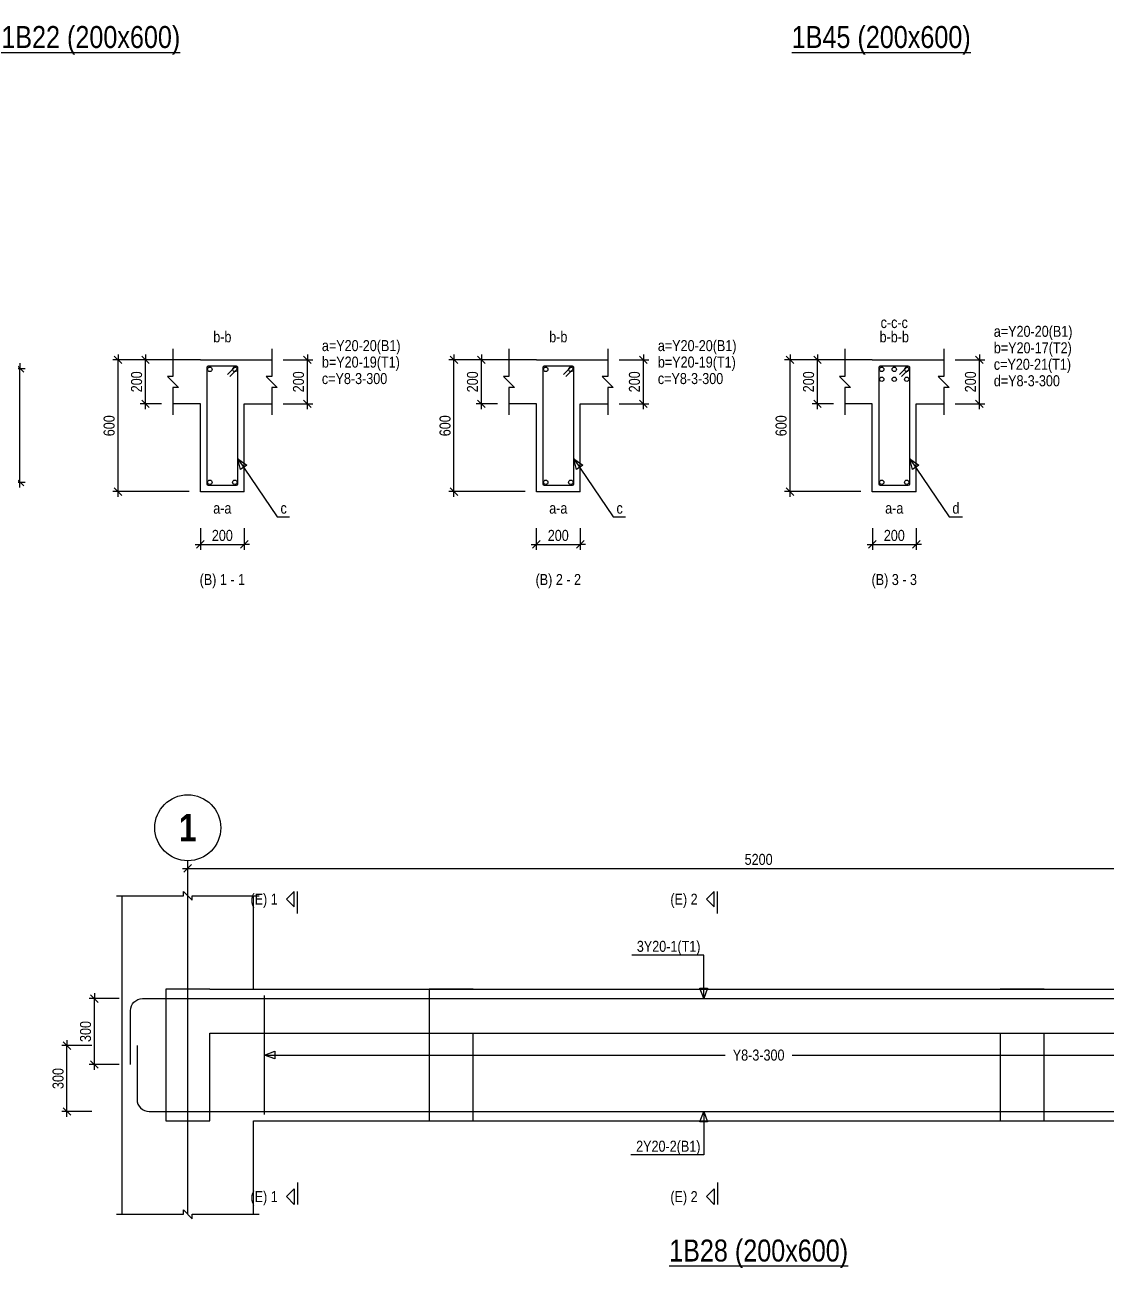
# Model space of a CAD drawing. Extents: x 0 to 206258, y -403073 to 0.
# Drawn here: x 51943 to 61802, y -302584 to -291264 of the extents above; entities that cross this region are included whole.
import ezdxf
from ezdxf.enums import TextEntityAlignment as Align
from ezdxf.lldxf.tags import DXFTag

# ---------------------------------------------------------------- set-up
doc = ezdxf.new("R2010")
doc.units = 0
doc.header["$LTSCALE"] = 1000
for name, color, linetype in [('Axis Circle(Dir 2)', 150, 'Continuous'), ('Axis Label(Dir 1)', 7, 'Continuous'), ('Axis Line(Dir 2)', 150, 'CENTER2'), ('Break Line', 5, 'Continuous'), ('Dimension Line', 5, 'Continuous'), ('Front Elevation Line', 40, 'Continuous'), ('Leader Line', 5, 'Continuous'), ('Link Line', 3, 'Continuous'), ('Rebar Label', 6, 'Continuous'), ('Rebar Line', 7, 'Continuous'), ('Section Label', 1, 'Continuous'), ('Section Line', 1, 'Continuous'), ('Top Rebar Label', 6, 'Continuous'), ('Top Rebar Line', 7, 'Continuous')]:
    doc.layers.add(name, color=color, linetype=linetype)
for name, color, linetype, true_color in [('Back Elevation Line', 191, 'HIDDEN2', 0xd4aaff), ('Beam Label(D)', 94, 'Continuous', 0x008100), ('Beam Line(D)', 112, 'Continuous', 0x00bd5e), ('Link Label', 94, 'Continuous', 0x008100)]:
    doc.layers.add(name, color=color, linetype=linetype, true_color=true_color)
doc.styles.add('Axis Label(Dir 1)', font='ARIALNB.TTF', dxfattribs={"height": 250})
doc.styles.add('Beam Label(D)', font='ARIALN.TTF', dxfattribs={"height": 200})
doc.styles.add('Dimension Text', font='ARIALN.TTF', dxfattribs={"height": 100})
doc.styles.add('Link Label', font='ARIALN.TTF', dxfattribs={"height": 100})
doc.styles.add('Rebar Label', font='ARIALN.TTF', dxfattribs={"height": 100})
doc.styles.add('Section Label', font='ARIALN.TTF', dxfattribs={"height": 100})
doc.styles.add('Top Rebar Label', font='ARIALN.TTF', dxfattribs={"height": 100})
tags = doc.linetypes.add('CENTER2', pattern=[1.125, 0.75, -0.125, 0.125, -0.125]).pattern_tags.tags
tags[10:11] = [DXFTag(74, 4), DXFTag(75, 0), DXFTag(340, '0'), DXFTag(46, 0.0), DXFTag(50, 0.0), DXFTag(44, 0.0), DXFTag(45, 0.0)]
tags[8:9] = [DXFTag(74, 4), DXFTag(75, 0), DXFTag(340, '0'), DXFTag(46, 0.0), DXFTag(50, 0.0), DXFTag(44, 0.0), DXFTag(45, 0.0)]
tags[6:7] = [DXFTag(74, 4), DXFTag(75, 0), DXFTag(340, '0'), DXFTag(46, 0.0), DXFTag(50, 0.0), DXFTag(44, 0.0), DXFTag(45, 0.0)]
tags[4:5] = [DXFTag(74, 4), DXFTag(75, 0), DXFTag(340, '0'), DXFTag(46, 0.0), DXFTag(50, 0.0), DXFTag(44, 0.0), DXFTag(45, 0.0)]
tags = doc.linetypes.add('HIDDEN2', pattern=[0.1875, 0.125, -0.0625]).pattern_tags.tags
tags[6:7] = [DXFTag(74, 4), DXFTag(75, 0), DXFTag(340, '0'), DXFTag(46, 0.0), DXFTag(50, 0.0), DXFTag(44, 0.0), DXFTag(45, 0.0)]
tags[4:5] = [DXFTag(74, 4), DXFTag(75, 0), DXFTag(340, '0'), DXFTag(46, 0.0), DXFTag(50, 0.0), DXFTag(44, 0.0), DXFTag(45, 0.0)]
doc.dimstyles.new('BEAM', dxfattribs={"dimtxt": 100, "dimasz": 30, "dimexe": 48.3, "dimexo": 103.5, "dimgap": 30, "dimtad": 1, "dimtoh": 1, "dimdec": 1, "dimlfac": 0.5, "dimdsep": 46, "dimtxsty": 'Dimension Text', "dimblk": 'PCDIM_TICK', "dimcen": 0.09, "dimclrd": 5, "dimclre": 5, "dimclrt": 5, "dimadec": 1, "dimazin": 0, "dimtp": 1, "dimtm": 1, "dimtfac": 1, "dimtdec": 4, "dimtofl": 0, "dimtmove": 0, "dimatfit": 3, "dimfxl": 1, "dimtolj": 1, "dimtzin": 0, "dimarcsym": 0})

# ---------------------------------------------------------------- blocks, each defined once
blk = doc.blocks.new('PCDIM_TICK')
at = {"layer": 'Dimension Line', "color": 0, "transparency": 33554687}
for p, q in [((1.15, 1.15), (-1.15, -1.15)), ((1.61, 0), (0, 0))]:
    blk.add_line(p, q, dxfattribs=at)
blk = doc.blocks.new('*U3646')
at = {"layer": 'Dimension Line', "color": 5, "true_color": 0x0000ff, "transparency": 16777216}
for p, q in [((54296, -294314), (54565, -294314)), ((54517, -294714), (54517, -294314)), ((54296, -294714), (54565, -294714))]:
    blk.add_line(p, q, dxfattribs=at)
at = {"layer": 'Dimension Line', "color": 5, "true_color": 0x0000ff, "transparency": 16777216, "xscale": 30, "yscale": 30}
for p, rotation in [((54517, -294314), 89.99999999999447), ((54517, -294714), 269.9999999999834)]:
    blk.add_blockref('PCDIM_TICK', p, dxfattribs=dict(at, rotation=rotation))
at = {"layer": 'Dimension Line', "color": 5, "true_color": 0x0000ff, "transparency": 16777216, "insert": (54487, -294514), "char_height": 100, "width": 182.77, "attachment_point": 8, "rotation": 90, "style": 'Dimension Text'}
blk.add_mtext('200', dxfattribs=at)
blk = doc.blocks.new('*U3647')
at = {"layer": 'Dimension Line', "color": 5, "true_color": 0x0000ff, "transparency": 16777216}
for p, q in [((53189, -294314), (52994, -294314)), ((53042, -294714), (53042, -294314)), ((53189, -294714), (52994, -294714))]:
    blk.add_line(p, q, dxfattribs=at)
at = {"layer": 'Dimension Line', "color": 5, "true_color": 0x0000ff, "transparency": 16777216, "xscale": 30, "yscale": 30}
for p, rotation in [((53042, -294314), 89.99999999999447), ((53042, -294714), 269.9999999999834)]:
    blk.add_blockref('PCDIM_TICK', p, dxfattribs=dict(at, rotation=rotation))
at = {"layer": 'Dimension Line', "color": 5, "true_color": 0x0000ff, "transparency": 16777216, "insert": (53012, -294514), "char_height": 100, "width": 182.77, "attachment_point": 8, "rotation": 90, "style": 'Dimension Text'}
blk.add_mtext('200', dxfattribs=at)
blk = doc.blocks.new('*U3648')
at = {"layer": 'Dimension Line', "color": 5, "true_color": 0x0000ff, "transparency": 16777216}
for p, q in [((53439, -294314), (52744, -294314)), ((52792, -295514), (52792, -294314)), ((53439, -295514), (52744, -295514))]:
    blk.add_line(p, q, dxfattribs=at)
at = {"layer": 'Dimension Line', "color": 5, "true_color": 0x0000ff, "transparency": 16777216, "xscale": 30, "yscale": 30}
for p, rotation in [((52792, -294314), 89.99999999999447), ((52792, -295514), 269.9999999999834)]:
    blk.add_blockref('PCDIM_TICK', p, dxfattribs=dict(at, rotation=rotation))
at = {"layer": 'Dimension Line', "color": 5, "true_color": 0x0000ff, "transparency": 16777216, "insert": (52762, -294914), "char_height": 100, "width": 181.97, "attachment_point": 8, "rotation": 90, "style": 'Dimension Text'}
blk.add_mtext('600', dxfattribs=at)
blk = doc.blocks.new('*U3649')
at = {"layer": 'Dimension Line', "color": 5, "true_color": 0x0000ff, "transparency": 16777216}
for p, q in [((53542, -295848), (53542, -296043)), ((53942, -295848), (53942, -296043)), ((53542, -295994), (53942, -295994))]:
    blk.add_line(p, q, dxfattribs=at)
at = {"layer": 'Dimension Line', "color": 5, "true_color": 0x0000ff, "transparency": 16777216, "xscale": 30, "yscale": 30, "rotation": 180.0000000000004}
blk.add_blockref('PCDIM_TICK', (53542, -295994), dxfattribs=at)
at = {"layer": 'Dimension Line', "color": 5, "true_color": 0x0000ff, "transparency": 16777216, "xscale": 30, "yscale": 30}
blk.add_blockref('PCDIM_TICK', (53942, -295994), dxfattribs=at)
at = {"layer": 'Dimension Line', "color": 5, "true_color": 0x0000ff, "transparency": 16777216, "insert": (53742, -295964), "char_height": 100, "width": 182.77, "attachment_point": 8, "style": 'Dimension Text'}
blk.add_mtext('200', dxfattribs=at)
blk = doc.blocks.new('*U3650')
at = {"layer": 'Dimension Line', "color": 5, "true_color": 0x0000ff, "transparency": 16777216}
for p, q in [((57356, -294314), (57626, -294314)), ((57577, -294714), (57577, -294314)), ((57356, -294714), (57626, -294714))]:
    blk.add_line(p, q, dxfattribs=at)
at = {"layer": 'Dimension Line', "color": 5, "true_color": 0x0000ff, "transparency": 16777216, "xscale": 30, "yscale": 30}
for p, rotation in [((57577, -294314), 89.99999999999447), ((57577, -294714), 269.9999999999834)]:
    blk.add_blockref('PCDIM_TICK', p, dxfattribs=dict(at, rotation=rotation))
at = {"layer": 'Dimension Line', "color": 5, "true_color": 0x0000ff, "transparency": 16777216, "insert": (57547, -294514), "char_height": 100, "width": 182.77, "attachment_point": 8, "rotation": 90, "style": 'Dimension Text'}
blk.add_mtext('200', dxfattribs=at)
blk = doc.blocks.new('*U3651')
at = {"layer": 'Dimension Line', "color": 5, "true_color": 0x0000ff, "transparency": 16777216}
for p, q in [((56249, -294314), (56054, -294314)), ((56102, -294714), (56102, -294314)), ((56249, -294714), (56054, -294714))]:
    blk.add_line(p, q, dxfattribs=at)
at = {"layer": 'Dimension Line', "color": 5, "true_color": 0x0000ff, "transparency": 16777216, "xscale": 30, "yscale": 30}
for p, rotation in [((56102, -294314), 89.99999999999447), ((56102, -294714), 269.9999999999834)]:
    blk.add_blockref('PCDIM_TICK', p, dxfattribs=dict(at, rotation=rotation))
at = {"layer": 'Dimension Line', "color": 5, "true_color": 0x0000ff, "transparency": 16777216, "insert": (56072, -294514), "char_height": 100, "width": 182.77, "attachment_point": 8, "rotation": 90, "style": 'Dimension Text'}
blk.add_mtext('200', dxfattribs=at)
blk = doc.blocks.new('*U3652')
at = {"layer": 'Dimension Line', "color": 5, "true_color": 0x0000ff, "transparency": 16777216}
for p, q in [((56499, -294314), (55804, -294314)), ((55852, -295514), (55852, -294314)), ((56499, -295514), (55804, -295514))]:
    blk.add_line(p, q, dxfattribs=at)
at = {"layer": 'Dimension Line', "color": 5, "true_color": 0x0000ff, "transparency": 16777216, "xscale": 30, "yscale": 30}
for p, rotation in [((55852, -294314), 89.99999999999447), ((55852, -295514), 269.9999999999834)]:
    blk.add_blockref('PCDIM_TICK', p, dxfattribs=dict(at, rotation=rotation))
at = {"layer": 'Dimension Line', "color": 5, "true_color": 0x0000ff, "transparency": 16777216, "insert": (55822, -294914), "char_height": 100, "width": 181.97, "attachment_point": 8, "rotation": 90, "style": 'Dimension Text'}
blk.add_mtext('600', dxfattribs=at)
blk = doc.blocks.new('*U3653')
at = {"layer": 'Dimension Line', "color": 5, "true_color": 0x0000ff, "transparency": 16777216}
for p, q in [((56602, -295848), (56602, -296043)), ((57002, -295848), (57002, -296043)), ((56602, -295994), (57002, -295994))]:
    blk.add_line(p, q, dxfattribs=at)
at = {"layer": 'Dimension Line', "color": 5, "true_color": 0x0000ff, "transparency": 16777216, "xscale": 30, "yscale": 30, "rotation": 180.0000000000004}
blk.add_blockref('PCDIM_TICK', (56602, -295994), dxfattribs=at)
at = {"layer": 'Dimension Line', "color": 5, "true_color": 0x0000ff, "transparency": 16777216, "xscale": 30, "yscale": 30}
blk.add_blockref('PCDIM_TICK', (57002, -295994), dxfattribs=at)
at = {"layer": 'Dimension Line', "color": 5, "true_color": 0x0000ff, "transparency": 16777216, "insert": (56802, -295964), "char_height": 100, "width": 182.77, "attachment_point": 8, "style": 'Dimension Text'}
blk.add_mtext('200', dxfattribs=at)
blk = doc.blocks.new('*U3654')
at = {"layer": 'Dimension Line', "color": 5, "true_color": 0x0000ff, "transparency": 16777216}
for p, q in [((60416, -294314), (60686, -294314)), ((60638, -294714), (60638, -294314)), ((60416, -294714), (60686, -294714))]:
    blk.add_line(p, q, dxfattribs=at)
at = {"layer": 'Dimension Line', "color": 5, "true_color": 0x0000ff, "transparency": 16777216, "xscale": 30, "yscale": 30}
for p, rotation in [((60638, -294314), 89.99999999999447), ((60638, -294714), 269.9999999999834)]:
    blk.add_blockref('PCDIM_TICK', p, dxfattribs=dict(at, rotation=rotation))
at = {"layer": 'Dimension Line', "color": 5, "true_color": 0x0000ff, "transparency": 16777216, "insert": (60608, -294514), "char_height": 100, "width": 182.77, "attachment_point": 8, "rotation": 90, "style": 'Dimension Text'}
blk.add_mtext('200', dxfattribs=at)
blk = doc.blocks.new('*U3655')
at = {"layer": 'Dimension Line', "color": 5, "true_color": 0x0000ff, "transparency": 16777216}
for p, q in [((59309, -294314), (59114, -294314)), ((59163, -294714), (59163, -294314)), ((59309, -294714), (59114, -294714))]:
    blk.add_line(p, q, dxfattribs=at)
at = {"layer": 'Dimension Line', "color": 5, "true_color": 0x0000ff, "transparency": 16777216, "xscale": 30, "yscale": 30}
for p, rotation in [((59163, -294314), 89.99999999999447), ((59163, -294714), 269.9999999999834)]:
    blk.add_blockref('PCDIM_TICK', p, dxfattribs=dict(at, rotation=rotation))
at = {"layer": 'Dimension Line', "color": 5, "true_color": 0x0000ff, "transparency": 16777216, "insert": (59133, -294514), "char_height": 100, "width": 182.77, "attachment_point": 8, "rotation": 90, "style": 'Dimension Text'}
blk.add_mtext('200', dxfattribs=at)
blk = doc.blocks.new('*U3656')
at = {"layer": 'Dimension Line', "color": 5, "true_color": 0x0000ff, "transparency": 16777216}
for p, q in [((59559, -294314), (58864, -294314)), ((58913, -295514), (58913, -294314)), ((59559, -295514), (58864, -295514))]:
    blk.add_line(p, q, dxfattribs=at)
at = {"layer": 'Dimension Line', "color": 5, "true_color": 0x0000ff, "transparency": 16777216, "xscale": 30, "yscale": 30}
for p, rotation in [((58913, -294314), 89.99999999999447), ((58913, -295514), 269.9999999999834)]:
    blk.add_blockref('PCDIM_TICK', p, dxfattribs=dict(at, rotation=rotation))
at = {"layer": 'Dimension Line', "color": 5, "true_color": 0x0000ff, "transparency": 16777216, "insert": (58883, -294914), "char_height": 100, "width": 181.97, "attachment_point": 8, "rotation": 90, "style": 'Dimension Text'}
blk.add_mtext('600', dxfattribs=at)
blk = doc.blocks.new('*U3657')
at = {"layer": 'Dimension Line', "color": 5, "true_color": 0x0000ff, "transparency": 16777216}
for p, q in [((59663, -295848), (59663, -296043)), ((60063, -295848), (60063, -296043)), ((59663, -295994), (60063, -295994))]:
    blk.add_line(p, q, dxfattribs=at)
at = {"layer": 'Dimension Line', "color": 5, "true_color": 0x0000ff, "transparency": 16777216, "xscale": 30, "yscale": 30, "rotation": 180.0000000000004}
blk.add_blockref('PCDIM_TICK', (59663, -295994), dxfattribs=at)
at = {"layer": 'Dimension Line', "color": 5, "true_color": 0x0000ff, "transparency": 16777216, "xscale": 30, "yscale": 30}
blk.add_blockref('PCDIM_TICK', (60063, -295994), dxfattribs=at)
at = {"layer": 'Dimension Line', "color": 5, "true_color": 0x0000ff, "transparency": 16777216, "insert": (59863, -295964), "char_height": 100, "width": 182.77, "attachment_point": 8, "style": 'Dimension Text'}
blk.add_mtext('200', dxfattribs=at)
blk = doc.blocks.new('*U3660')
at = {"layer": 'Dimension Line', "color": 5, "true_color": 0x0000ff, "transparency": 16777216}
for p, q in [((51675, -294392), (51947, -294392)), ((51899, -295428), (51899, -294392)), ((51675, -295428), (51947, -295428))]:
    blk.add_line(p, q, dxfattribs=at)
at = {"layer": 'Dimension Line', "color": 5, "true_color": 0x0000ff, "transparency": 16777216, "xscale": 30, "yscale": 30}
for p, rotation in [((51899, -294392), 89.99999999999447), ((51899, -295428), 269.9999999999834)]:
    blk.add_blockref('PCDIM_TICK', p, dxfattribs=dict(at, rotation=rotation))
at = {"layer": 'Dimension Line', "color": 5, "true_color": 0x0000ff, "transparency": 16777216, "insert": (51869, -294910), "char_height": 100, "width": 181.5, "attachment_point": 8, "rotation": 90, "style": 'Dimension Text'}
blk.add_mtext('520', dxfattribs=at)
blk = doc.blocks.new('*U3722')
at = {"layer": 'Dimension Line', "color": 5, "true_color": 0x0000ff, "transparency": 16777216}
for p, q in [((52802, -300130), (52529, -300130)), ((52577, -300730), (52577, -300130)), ((52802, -300730), (52529, -300730))]:
    blk.add_line(p, q, dxfattribs=at)
at = {"layer": 'Dimension Line', "color": 5, "true_color": 0x0000ff, "transparency": 16777216, "xscale": 30, "yscale": 30}
for p, rotation in [((52577, -300130), 89.99999999999447), ((52577, -300730), 269.9999999999834)]:
    blk.add_blockref('PCDIM_TICK', p, dxfattribs=dict(at, rotation=rotation))
at = {"layer": 'Dimension Line', "color": 5, "true_color": 0x0000ff, "transparency": 16777216, "insert": (52547, -300430), "char_height": 100, "width": 181.5, "attachment_point": 8, "rotation": 90, "style": 'Dimension Text'}
blk.add_mtext('300', dxfattribs=at)
blk = doc.blocks.new('*U3723')
at = {"layer": 'Dimension Line', "color": 5, "true_color": 0x0000ff, "transparency": 16777216}
for p, q in [((52552, -300558), (52279, -300558)), ((52327, -301158), (52327, -300558)), ((52552, -301158), (52279, -301158))]:
    blk.add_line(p, q, dxfattribs=at)
at = {"layer": 'Dimension Line', "color": 5, "true_color": 0x0000ff, "transparency": 16777216, "xscale": 30, "yscale": 30}
for p, rotation in [((52327, -300558), 89.99999999999447), ((52327, -301158), 269.9999999999834)]:
    blk.add_blockref('PCDIM_TICK', p, dxfattribs=dict(at, rotation=rotation))
at = {"layer": 'Dimension Line', "color": 5, "true_color": 0x0000ff, "transparency": 16777216, "insert": (52297, -300858), "char_height": 100, "width": 181.5, "attachment_point": 8, "rotation": 90, "style": 'Dimension Text'}
blk.add_mtext('300', dxfattribs=at)
blk = doc.blocks.new('*U3724')
at = {"layer": 'Dimension Line', "color": 5, "true_color": 0x0000ff, "transparency": 16777216}
for p, q in [((53427, -299091), (53427, -298896)), ((53427, -298944), (63827, -298944)), ((63827, -299091), (63827, -298896))]:
    blk.add_line(p, q, dxfattribs=at)
at = {"layer": 'Dimension Line', "color": 5, "true_color": 0x0000ff, "transparency": 16777216, "xscale": 30, "yscale": 30, "rotation": 180.0000000000004}
blk.add_blockref('PCDIM_TICK', (53427, -298944), dxfattribs=at)
at = {"layer": 'Dimension Line', "color": 5, "true_color": 0x0000ff, "transparency": 16777216, "xscale": 30, "yscale": 30}
blk.add_blockref('PCDIM_TICK', (63827, -298944), dxfattribs=at)
at = {"layer": 'Dimension Line', "color": 5, "true_color": 0x0000ff, "transparency": 16777216, "insert": (58627, -298914), "char_height": 100, "width": 245.98, "attachment_point": 8, "style": 'Dimension Text'}
blk.add_mtext('5200', dxfattribs=at)

msp = doc.modelspace()

# ---------------------------------------------------------------- linework, layer by layer
at = {"layer": 'Axis Circle(Dir 2)', "transparency": 33554687}
msp.add_circle((53427.055, -298574.284), 300, dxfattribs=at)
at = {"layer": 'Axis Line(Dir 2)', "transparency": 33554687}
msp.add_lwpolyline([(53427.055, -302094.284), (53427.055, -298874.284)], dxfattribs=at)
at = {"layer": 'Back Elevation Line', "transparency": 33554687}
for points in [[(56027.055, -300044.284), (55627.055, -300044.284)], [(55627.055, -300044.284), (55627.055, -301244.284)], [(56027.055, -300044.284), (60827.055, -300044.284)], [(61227.055, -300044.284), (60827.055, -300044.284)], [(61227.055, -300044.284), (63827.055, -300044.284), (63827.055, -300444.284)], [(56027.055, -301244.284), (56027.055, -300444.284)], [(56027.055, -300444.284), (60827.055, -300444.284)], [(60827.055, -300444.284), (60827.055, -301244.284)], [(61227.055, -301244.284), (61227.055, -300444.284)], [(61227.055, -300444.284), (63827.055, -300444.284)], [(55627.055, -301244.284), (56027.055, -301244.284)], [(60827.055, -301244.284), (61227.055, -301244.284)]]:
    msp.add_lwpolyline(points, dxfattribs=at)
at = {"layer": 'Beam Line(D)', "transparency": 33554687}
for points in [[(53542.054, -294314.284), (53292.054, -294314.284)], [(53542.054, -294314.284), (53942.054, -294314.284)], [(53542.054, -294314.284), (53542.054, -294314.284)], [(53942.054, -294314.284), (53942.054, -294314.284)], [(53942.054, -294314.284), (54192.054, -294314.284)], [(56602.293, -294314.284), (56352.293, -294314.284)], [(56602.293, -294314.284), (57002.293, -294314.284)], [(56602.293, -294314.284), (56602.293, -294314.284)], [(57002.293, -294314.284), (57002.293, -294314.284)], [(57002.293, -294314.284), (57252.293, -294314.284)], [(59662.532, -294314.284), (59412.532, -294314.284)], [(59662.532, -294314.284), (60062.532, -294314.284)], [(59662.532, -294314.284), (59662.532, -294314.284)], [(60062.532, -294314.284), (60062.532, -294314.284)], [(60062.532, -294314.284), (60312.532, -294314.284)], [(53942.054, -295514.284), (53542.054, -295514.284), (53542.054, -294714.284), (53292.054, -294714.284)], [(53942.054, -295514.284), (53942.054, -294714.284), (54192.054, -294714.284)], [(57002.293, -295514.284), (56602.293, -295514.284), (56602.293, -294714.284), (56352.293, -294714.284)], [(57002.293, -295514.284), (57002.293, -294714.284), (57252.293, -294714.284)], [(60062.532, -295514.284), (59662.532, -295514.284), (59662.532, -294714.284), (59412.532, -294714.284)], [(60062.532, -295514.284), (60062.532, -294714.284), (60312.532, -294714.284)], [(52827.055, -299194.284), (52827.055, -300044.284)], [(54027.055, -300044.284), (54027.055, -299194.284)], [(52827.055, -300044.284), (52827.055, -302094.284)], [(54027.055, -300044.284), (63227.055, -300044.284)], [(54027.055, -302094.284), (54027.055, -301244.284)], [(54027.055, -301244.284), (63227.055, -301244.284)]]:
    msp.add_lwpolyline(points, dxfattribs=at)
at = {"layer": 'Break Line', "transparency": 33554687}
for points in [[(53292.054, -294214.284), (53292.054, -294464.284), (53242.054, -294464.284), (53342.054, -294564.284), (53292.054, -294564.284), (53292.054, -294814.284)], [(54192.054, -294214.284), (54192.054, -294464.284), (54142.054, -294464.284), (54242.054, -294564.284), (54192.054, -294564.284), (54192.054, -294814.284)], [(56352.293, -294214.284), (56352.293, -294464.284), (56302.293, -294464.284), (56402.293, -294564.284), (56352.293, -294564.284), (56352.293, -294814.284)], [(57252.293, -294214.284), (57252.293, -294464.284), (57202.293, -294464.284), (57302.293, -294564.284), (57252.293, -294564.284), (57252.293, -294814.284)], [(59412.532, -294214.284), (59412.532, -294464.284), (59362.532, -294464.284), (59462.532, -294564.284), (59412.532, -294564.284), (59412.532, -294814.284)], [(60312.532, -294214.284), (60312.532, -294464.284), (60262.532, -294464.284), (60362.532, -294564.284), (60312.532, -294564.284), (60312.532, -294814.284)], [(52777.055, -299194.284), (53387.055, -299194.284), (53387.055, -299154.284), (53467.055, -299234.284), (53467.055, -299194.284), (54077.055, -299194.284)], [(52777.055, -302094.284), (53387.055, -302094.284), (53387.055, -302054.284), (53467.055, -302134.284), (53467.055, -302094.284), (54077.055, -302094.284)]]:
    msp.add_lwpolyline(points, dxfattribs=at)
at = {"layer": 'Front Elevation Line', "transparency": 33554687}
for points in [[(53627.055, -300044.284), (53227.055, -300044.284)], [(53227.055, -300044.284), (53227.055, -301244.284)], [(53627.055, -300044.284), (63627.055, -300044.284)], [(53627.055, -301244.284), (53627.055, -300444.284)], [(53627.055, -300444.284), (63627.055, -300444.284)], [(53227.055, -301244.284), (53627.055, -301244.284)]]:
    msp.add_lwpolyline(points, dxfattribs=at)
at = {"layer": 'Leader Line', "transparency": 33554687}
for points in [[(53964.995, -295273.009), (53908.311, -295311.298), (53884.055, -295214.284), (53964.995, -295273.009)], [(53884.055, -295214.284), (54242.054, -295744.284), (54355.184, -295744.284)], [(57025.234, -295273.009), (56968.549, -295311.297), (56944.293, -295214.284), (57025.234, -295273.009)], [(56944.293, -295214.284), (57302.293, -295744.284), (57415.422, -295744.284)], [(60085.472, -295273.008), (60028.788, -295311.297), (60004.531, -295214.283), (60085.472, -295273.008)], [(60004.531, -295214.283), (60362.532, -295744.284), (60483.343, -295744.284)], [(58127.054, -300130.284), (58127.055, -299734.284), (57472.063, -299734.284)], [(58092.852, -300036.314), (58161.257, -300036.314), (58127.054, -300130.284), (58092.852, -300036.314)], [(54127.055, -300644.284), (54221.024, -300610.082), (54221.024, -300678.486), (54127.055, -300644.284), (58322.411, -300644.284)], [(58931.699, -300644.284), (63127.055, -300644.284), (63033.085, -300678.486), (63033.085, -300610.082), (63127.055, -300644.284)], [(58127.054, -301158.284), (58127.055, -301554.284), (57464.381, -301554.284)], [(58161.257, -301252.253), (58092.852, -301252.253), (58127.054, -301158.284), (58161.257, -301252.253)]]:
    msp.add_lwpolyline(points, dxfattribs=at)
at = {"layer": 'Link Line', "transparency": 33554687}
msp.add_line((54127.055, -301186.284), (54127.055, -300102.284), dxfattribs=at)
for points in [[(53809.243, -294466.894), (53879.954, -294396.183, 0.668178638), (53870.054, -294372.284), (53614.054, -294372.284, 0.414213562), (53600.054, -294386.284), (53600.054, -295442.284, 0.414213562), (53614.054, -295456.284), (53870.054, -295456.284, 0.414213562), (53884.054, -295442.284), (53884.054, -294386.284, 0.668178638), (53860.155, -294376.384), (53789.444, -294447.095)], [(56869.482, -294466.894), (56940.192, -294396.183, 0.668178638), (56930.293, -294372.284), (56674.293, -294372.284, 0.414213562), (56660.293, -294386.284), (56660.293, -295442.284, 0.414213562), (56674.293, -295456.284), (56930.293, -295456.284, 0.414213562), (56944.293, -295442.284), (56944.293, -294386.284, 0.668178638), (56920.393, -294376.384), (56849.683, -294447.095)], [(59929.72, -294466.894), (60000.431, -294396.183, 0.668178638), (59990.532, -294372.284), (59734.532, -294372.284, 0.414213562), (59720.532, -294386.284), (59720.532, -295442.284, 0.414213562), (59734.532, -295456.284), (59990.532, -295456.284, 0.414213562), (60004.532, -295442.284), (60004.532, -294386.284, 0.668178638), (59980.632, -294376.384), (59909.921, -294447.095)]]:
    msp.add_lwpolyline(points, format="xyb", dxfattribs=at)
at = {"layer": 'Rebar Line', "transparency": 33554687}
msp.add_lwpolyline([(52965.055, -300558.284), (52965.055, -301048.328, 0.414213562), (53075.011, -301158.284), (64179.099, -301158.284, 0.414213562), (64289.055, -301048.328), (64289.055, -300558.284)], format="xyb", dxfattribs=at)
for centre in [(53628.054, -294400.284), (53856.054, -294400.284), (56688.293, -294400.284), (56916.293, -294400.284), (59748.532, -294400.284), (59862.532, -294400.284), (59976.532, -294400.284), (59748.532, -294490.284), (59862.532, -294490.284), (59976.532, -294490.284), (53628.054, -295428.284), (53856.054, -295428.284), (56688.293, -295428.284), (56916.293, -295428.284), (59748.532, -295428.284), (59976.532, -295428.284)]:
    msp.add_circle(centre, 20, dxfattribs=at)
at = {"layer": 'Section Line', "transparency": 33554687}
for points in [[(54397.055, -299154.284), (54326.344, -299224.994), (54397.055, -299295.705), (54397.055, -299154.284)], [(54427.055, -299354.284), (54427.055, -299154.284)], [(58222.055, -299154.284), (58151.344, -299224.994), (58222.055, -299295.705), (58222.055, -299154.284)], [(58252.055, -299354.284), (58252.055, -299154.284)], [(54427.055, -301804.284), (54427.055, -302004.284)], [(58252.055, -301804.284), (58252.055, -302004.284)], [(54397.055, -302004.284), (54397.055, -302004.284), (54326.344, -301933.573), (54397.055, -301862.862), (54397.055, -302004.284)], [(58222.055, -302004.284), (58222.055, -302004.284), (58151.344, -301933.573), (58222.055, -301862.862), (58222.055, -302004.284)]]:
    msp.add_lwpolyline(points, dxfattribs=at)
at = {"layer": 'Top Rebar Line', "transparency": 33554687}
msp.add_lwpolyline([(52905.055, -300730.284), (52905.055, -300240.239, -0.414213562), (53015.011, -300130.284), (64239.099, -300130.284, -0.414213562), (64349.055, -300240.239), (64349.055, -300730.284)], format="xyb", dxfattribs=at)

# ---------------------------------------------------------------- texts
at = {"layer": 'Axis Label(Dir 1)', "transparency": 33554687, "style": 'Axis Label(Dir 1)'}
msp.add_text('1', height=250, dxfattribs=at).set_placement((53427.055, -298574.284), align=Align.MIDDLE_CENTER)
at = {"layer": 'Beam Label(D)', "transparency": 33554687, "style": 'Beam Label(D)'}
for s, p in [('%%U1B22 (200x600)', (52543.647, -291274.284)), ('%%U1B45 (200x600)', (59743.647, -291274.284)), ('%%U1B28 (200x600)', (58627.055, -302324.284))]:
    msp.add_text(s, height=200, dxfattribs=at).set_placement(p, align=Align.TOP_CENTER)
at = {"layer": 'Link Label', "transparency": 33554687, "style": 'Link Label'}
for s, p in [(' c=Y8-3-300', (54617.054, -294534.284)), (' c=Y8-3-300', (57677.293, -294534.284)), (' d=Y8-3-300', (60737.532, -294554.284)), ('c', (54272.054, -295714.284)), ('c', (57332.293, -295714.284)), ('d', (60392.532, -295714.284))]:
    msp.add_text(s, height=100, dxfattribs=at).set_placement(p)
msp.add_text('Y8-3-300', height=100, dxfattribs=at).set_placement((58627.055, -300644.284), align=Align.MIDDLE_CENTER)
at = {"layer": 'Rebar Label', "transparency": 33554687, "style": 'Rebar Label'}
for s, p in [('c-c-c', (59862.532, -294054.284)), ('b-b', (53742.054, -294184.284)), ('b-b', (56802.293, -294184.284)), ('b-b-b', (59862.532, -294184.284)), ('a-a', (53742.054, -295744.284)), ('a-a', (56802.293, -295744.284)), ('a-a', (59862.532, -295744.284))]:
    msp.add_text(s, height=100, dxfattribs=at).set_placement(p, align=Align.BOTTOM_CENTER)
for p in [(60737.532, -294104.284), (54617.054, -294234.284), (57677.293, -294234.284)]:
    msp.add_text(' a=Y20-20(B1)', height=100, dxfattribs=at).set_placement(p)
msp.add_text(' 2Y20-2(B1)', height=100, dxfattribs=at).set_placement((58097.055, -301524.284), align=Align.RIGHT)
at = {"layer": 'Section Label', "transparency": 33554687, "style": 'Section Label'}
for s, p in [('(B) 1 - 1', (53742.054, -296394.284)), ('(B) 2 - 2', (56802.293, -296394.284)), ('(B) 3 - 3', (59862.532, -296394.284))]:
    msp.add_text(s, height=100, dxfattribs=at).set_placement(p, align=Align.BOTTOM_CENTER)
for s, p in [('(E) 1', (54246.344, -299224.994)), ('(E) 2', (58071.344, -299224.994)), ('(E) 1', (54246.344, -301933.573)), ('(E) 2', (58071.344, -301933.573))]:
    msp.add_text(s, height=100, dxfattribs=at).set_placement(p, align=Align.MIDDLE_RIGHT)
at = {"layer": 'Top Rebar Label', "transparency": 33554687, "style": 'Top Rebar Label'}
for s, p in [(' b=Y20-17(T2)', (60737.532, -294254.284)), (' b=Y20-19(T1)', (54617.054, -294384.284)), (' b=Y20-19(T1)', (57677.293, -294384.284)), (' c=Y20-21(T1)', (60737.532, -294404.284))]:
    msp.add_text(s, height=100, dxfattribs=at).set_placement(p)
msp.add_text(' 3Y20-1(T1)', height=100, dxfattribs=at).set_placement((58097.055, -299704.284), align=Align.RIGHT)

# ---------------------------------------------------------------- dimensions: what is measured, and where the dimension line sits
at = {"layer": 'Dimension Line', "transparency": 33554687}
for base, p1, p2, text, picture, middle in [((52792.054, -294914.284), (53542.054, -295514.284), (53542.054, -294314.284), '600', '*U3648', (52792.054, -294914.284)), ((53042.054, -294514.284), (53292.054, -294714.284), (53292.054, -294314.284), '200', '*U3647', (53042.054, -294514.284)), ((54517.054, -294514.284), (54192.054, -294714.284), (54192.054, -294314.284), '200', '*U3646', (54517.054, -294514.284)), ((55852.293, -294914.284), (56602.293, -295514.284), (56602.293, -294314.284), '600', '*U3652', (55852.293, -294914.284)), ((56102.293, -294514.284), (56352.293, -294714.284), (56352.293, -294314.284), '200', '*U3651', (56102.293, -294514.284)), ((57577.293, -294514.284), (57252.293, -294714.284), (57252.293, -294314.284), '200', '*U3650', (57577.293, -294514.284)), ((58912.532, -294914.284), (59662.532, -295514.284), (59662.532, -294314.284), '600', '*U3656', (58912.532, -294914.284)), ((59162.532, -294514.284), (59412.532, -294714.284), (59412.532, -294314.284), '200', '*U3655', (59162.532, -294514.284)), ((60637.532, -294514.284), (60312.532, -294714.284), (60312.532, -294314.284), '200', '*U3654', (60637.532, -294514.284)), ((51899.054, -294910.284), (51571.054, -295428.284), (51571.054, -294392.284), '520', '*U3660', (51899.054, -294910.284)), ((52577.055, -300430.284), (52905.055, -300730.284), (52905.055, -300130.284), '300', '*U3722', (52577.055, -300430.284)), ((52327.055, -300858.284), (52655.055, -301158.284), (52655.055, -300558.284), '300', '*U3723', (52327.055, -300858.284))]:
    dim = msp.add_linear_dim(base=base, p1=p1, p2=p2, angle=90, text=text, dimstyle='BEAM', override={"dimscale": 1, "dimtxt": 100, "dimasz": 30, "dimexe": 48.3, "dimexo": 103.5, "dimgap": 30, "dimtad": 1, "dimtih": 0, "dimdec": 1, "dimlfac": 0.5, "dimzin": 8, "dimlunit": 2, "dimpost": '', "dimtxsty": 'Dimension Text', "dimblk": 'PCDIM_TICK', "dimse1": 0, "dimse2": 0, "dimsd2": 0, "dimclrd": 5, "dimclre": 5, "dimclrt": 5, "dimaunit": 0, "dimadec": 1, "dimazin": 0, "dimtol": 0, "dimtp": 1, "dimtm": 1, "dimtmove": 0}, dxfattribs=at)
    dim.commit()
    dim.dimension.update_dxf_attribs({"geometry": picture, "text_midpoint": middle})
for base, p1, p2, text, picture, middle in [((53742.054, -295994.284), (53542.054, -295744.284), (53942.054, -295744.284), '200', '*U3649', (53742.054, -295994.284)), ((56802.293, -295994.284), (56602.293, -295744.284), (57002.293, -295744.284), '200', '*U3653', (56802.293, -295994.284)), ((59862.532, -295994.284), (59662.532, -295744.284), (60062.532, -295744.284), '200', '*U3657', (59862.532, -295994.284)), ((58627.055, -298944.284), (53427.055, -299194.284), (63827.055, -299194.284), '5200', '*U3724', (58627.055, -298944.284))]:
    dim = msp.add_linear_dim(base=base, p1=p1, p2=p2, text=text, dimstyle='BEAM', override={"dimscale": 1, "dimtxt": 100, "dimasz": 30, "dimexe": 48.3, "dimexo": 103.5, "dimgap": 30, "dimtad": 1, "dimtih": 0, "dimdec": 1, "dimlfac": 0.5, "dimzin": 8, "dimlunit": 2, "dimpost": '', "dimtxsty": 'Dimension Text', "dimblk": 'PCDIM_TICK', "dimse1": 0, "dimse2": 0, "dimsd2": 0, "dimclrd": 5, "dimclre": 5, "dimclrt": 5, "dimaunit": 0, "dimadec": 1, "dimazin": 0, "dimtol": 0, "dimtp": 1, "dimtm": 1, "dimtmove": 0}, dxfattribs=at)
    dim.commit()
    dim.dimension.update_dxf_attribs({"geometry": picture, "text_midpoint": middle})

doc.saveas('drawing.dxf')
